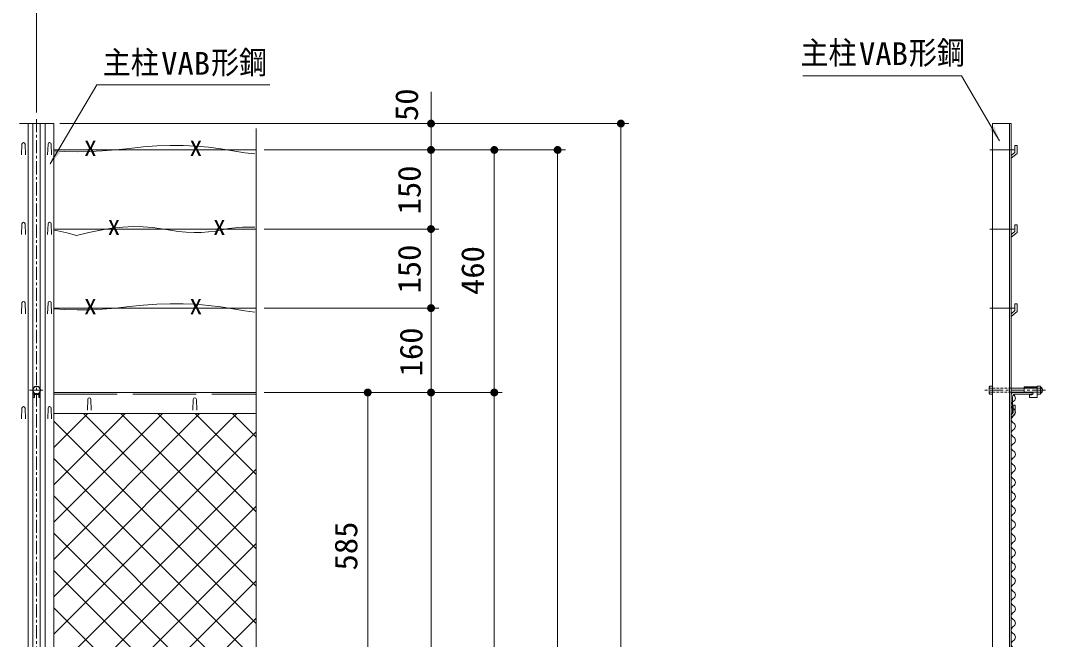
# Model space of a CAD drawing. Units: millimetres at full size. Extents: x -4455 to 4455, y -3150 to 3150.
# Drawn here: x -1538 to 405, y 668 to 1842 of the extents above; entities that cross this region are included whole.
import ezdxf
from ezdxf.enums import TextEntityAlignment as Align

# ---------------------------------------------------------------- set-up
doc = ezdxf.new("R2010")
doc.units = ezdxf.units.MM
doc.header["$LTSCALE"] = 20
for name, pattern in [('DASHED', [7.5, 6, -1.5]), ('USER1', [2, 1.25, -0.25, 0.25, -0.25]), ('USER2', [0.375, 0.25, -0.125])]:
    doc.linetypes.add(name, pattern=pattern)
for name, color, linetype, lineweight in [('0-0_5寸法', 1, 'Continuous', 18), ('0-1_SUNPOU', 1, 'Continuous', 18), ('0-2_1部材', 3, 'Continuous', 18), ('0-3_2網', 4, 'Continuous', 18), ('0-5_6文字', 3, 'Continuous', 18), ('0-7_8部品', 7, 'Continuous', 18), ('0-A_中心線', 1, 'USER1', 18), ('0-B_AMI', 3, 'Continuous', 18)]:
    doc.layers.add(name, color=color, linetype=linetype, lineweight=lineweight)
doc.styles.add('ＭＳ ゴシック', font='')
doc.styles.get('ＭＳ ゴシック').set_extended_font_data('MS Gothic')

# ---------------------------------------------------------------- blocks, each defined once
blk = doc.blocks.new('M1')
at = {"layer": '0-1_SUNPOU'}
blk.add_line((-5, 0), (-38.58, 0), dxfattribs=at)
for points in [[(0, 0), (-5, 0), (-4.96, 0.63)], [(0, 0), (-4.96, -0.63), (-5, 0)], [(0, 0), (-4.96, 0.63), (-4.84, 1.24)], [(0, 0), (-4.84, -1.24), (-4.96, -0.63)], [(0, 0), (-4.84, 1.24), (-4.65, 1.84)], [(0, 0), (-4.65, -1.84), (-4.84, -1.24)], [(0, 0), (-4.65, 1.84), (-4.38, 2.41)], [(0, 0), (-4.38, -2.41), (-4.65, -1.84)], [(0, 0), (-4.38, 2.41), (-4.05, 2.94)], [(0, 0), (-4.05, -2.94), (-4.38, -2.41)], [(0, 0), (-4.05, 2.94), (-3.64, 3.42)], [(0, 0), (-3.64, -3.42), (-4.05, -2.94)], [(0, 0), (-3.64, 3.42), (-3.19, 3.85)], [(0, 0), (-3.19, -3.85), (-3.64, -3.42)], [(0, 0), (-3.19, 3.85), (-2.68, 4.22)], [(0, 0), (-2.68, -4.22), (-3.19, -3.85)], [(0, 0), (-2.68, 4.22), (-2.13, 4.52)], [(0, 0), (-2.13, -4.52), (-2.68, -4.22)], [(0, 0), (-2.13, 4.52), (-1.55, 4.76)], [(0, 0), (-1.55, -4.76), (-2.13, -4.52)], [(0, 0), (-1.55, 4.76), (-0.94, 4.91)], [(0, 0), (-0.94, -4.91), (-1.55, -4.76)], [(0, 0), (-0.94, 4.91), (-0.31, 4.99)], [(0, 0), (-0.31, -4.99), (-0.94, -4.91)], [(0, 0), (-0.31, 4.99), (0.31, 4.99)], [(0, 0), (0.31, -4.99), (-0.31, -4.99)], [(0, 0), (0.31, 4.99), (0.94, 4.91)], [(0, 0), (0.94, 4.91), (1.55, 4.76)], [(0, 0), (1.55, 4.76), (2.13, 4.52)], [(0, 0), (2.13, 4.52), (2.68, 4.22)], [(0, 0), (2.68, 4.22), (3.19, 3.85)], [(0, 0), (3.19, 3.85), (3.64, 3.42)], [(0, 0), (3.64, 3.42), (4.05, 2.94)], [(0, 0), (4.05, 2.94), (4.38, 2.41)], [(0, 0), (4.38, 2.41), (4.65, 1.84)], [(0, 0), (4.65, 1.84), (4.84, 1.24)], [(0, 0), (4.84, 1.24), (4.96, 0.63)], [(0, 0), (4.96, 0.63), (5, 0)], [(0, 0), (0.94, -4.91), (0.31, -4.99)], [(0, 0), (1.55, -4.76), (0.94, -4.91)], [(0, 0), (2.13, -4.52), (1.55, -4.76)], [(0, 0), (2.68, -4.22), (2.13, -4.52)], [(0, 0), (3.19, -3.85), (2.68, -4.22)], [(0, 0), (3.64, -3.42), (3.19, -3.85)], [(0, 0), (4.05, -2.94), (3.64, -3.42)], [(0, 0), (4.38, -2.41), (4.05, -2.94)], [(0, 0), (4.65, -1.84), (4.38, -2.41)], [(0, 0), (4.84, -1.24), (4.65, -1.84)], [(0, 0), (4.96, -0.63), (4.84, -1.24)], [(0, 0), (5, 0), (4.96, -0.63)]]:
    blk.add_solid(points, dxfattribs=at)
blk = doc.blocks.new('NAMIX13')
at = {"layer": '0-B_AMI'}
for centre, start, end in [((-71.1, -133.3), 298.07249, 61.92751), ((71.1, -400), 118.07249, 241.92751), ((-71.1, -666.7), 298.07249, 61.92751), ((71.1, -933.3), 118.07249, 241.92751), ((-71.1, -1200), 298.07249, 61.92751), ((71.1, -1466.7), 118.07249, 241.92751), ((71.1, -2000), 118.07249, 241.92751), ((-71.1, -1733.3), 298.07249, 61.92751), ((-71.1, -2266.7), 298.07249, 61.92751), ((71.1, -2533.3), 118.07249, 241.92751), ((-71.1, -2800), 298.07249, 61.92751), ((71.1, -3066.7), 118.07249, 241.92751), ((71.1, -3600), 118.07249, 241.92751), ((-71.1, -3333.3), 298.07249, 61.92751), ((-71.1, -3866.7), 298.07249, 61.92751), ((71.1, -4133.3), 118.07249, 241.92751), ((-71.1, -4400), 298.07249, 61.92751), ((71.1, -4666.7), 118.07249, 241.92751), ((-71.1, -4933.3), 298.07249, 61.92751), ((71.1, -5200), 118.07249, 241.92751), ((-71.1, -5466.7), 298.07249, 61.92751), ((71.1, -5733.3), 118.07249, 241.92751)]:
    blk.add_arc(centre, 151.1, start, end, dxfattribs=at)
blk = doc.blocks.new('NAMIX5')
at = {"layer": '0-B_AMI'}
for centre, start, end in [((35.6, -200), 118.07249, 241.92751), ((-35.6, -66.7), 298.07249, 61.92751), ((-35.6, -333.3), 298.07249, 61.92751), ((35.6, -466.7), 118.07249, 241.92751), ((-35.6, -600), 298.07249, 61.92751), ((35.6, -733.3), 118.07249, 241.92751), ((35.6, -1000), 118.07249, 241.92751), ((-35.6, -866.7), 298.07249, 61.92751), ((-35.6, -1133.3), 298.07249, 61.92751), ((35.6, -1266.7), 118.07249, 241.92751)]:
    blk.add_arc(centre, 75.6, start, end, dxfattribs=at)

msp = doc.modelspace()

# ---------------------------------------------------------------- linework, layer by layer
at = {"layer": '0-0_5寸法'}
for p, q in [((-1507.65, 1667.72), (-1507.65, 1957.45)), ((-759.92, 1676.57), (-759.92, 1706.57)), ((-1460.15, 1646.57), (-744.92, 1646.57)), ((-759.92, 1596.57), (-759.92, 1646.57)), ((-1076.49, 1596.57), (-744.92, 1596.57)), ((-1076.49, 1596.57), (-744.92, 1596.57)), ((-1076.49, 1596.57), (-624.92, 1596.57)), ((-1061.49, 1596.57), (-504.92, 1596.57)), ((-759.92, 1446.57), (-759.92, 1596.57)), ((-639.92, 1596.57), (-639.92, 1136.57)), ((-519.92, 1596.57), (-519.92, -63.43)), ((-759.92, 1566.57), (-759.92, 1536.57)), ((-1076.49, 1446.57), (-744.92, 1446.57)), ((-1076.49, 1446.57), (-744.92, 1446.57)), ((-759.92, 1296.57), (-759.92, 1446.57)), ((-759.92, 1326.57), (-759.92, 1356.57)), ((-1076.49, 1296.57), (-744.92, 1296.57)), ((-1076.49, 1296.57), (-744.92, 1296.57)), ((-759.92, 1136.57), (-759.92, 1296.57)), ((-1076.49, 1136.57), (-864.92, 1136.57)), ((-1076.49, 1136.57), (-624.92, 1136.57)), ((-1076.49, 1136.57), (-744.92, 1136.57)), ((-1076.49, 1136.57), (-864.92, 1136.57)), ((-1076.49, 1136.57), (-624.92, 1136.57)), ((-1076.49, 1136.57), (-744.92, 1136.57)), ((-1076.49, 1136.57), (-624.92, 1136.57)), ((-879.92, 551.57), (-879.92, 1136.57)), ((-759.92, -33.43), (-759.92, 1136.57)), ((-639.92, 1136.57), (-639.92, -63.43)), ((-759.92, 1106.57), (-759.92, 1076.57))]:
    msp.add_line(p, q, dxfattribs=at)
at = {"layer": '0-2_1部材', "color": 7}
for p, q in [((-1540.15, 1646.57), (-1475.15, 1646.57)), ((-1475.15, 1646.57), (-1475.15, -318.43)), ((304.68, 1646.57), (339.68, 1646.57)), ((304.68, 1646.57), (304.68, -63.43)), ((336.68, 1646.57), (336.68, -318.43)), ((351.14, 1604.84), (351.14, 1589.87)), ((339.68, 1586.07), (347.14, 1591.84)), ((339.68, 1581.01), (351.14, 1589.87)), ((339.68, 1436.07), (347.14, 1441.84)), ((339.68, 1431.01), (351.14, 1439.87)), ((347.14, 1454.84), (347.14, 1441.84)), ((351.14, 1454.84), (347.14, 1454.84)), ((351.14, 1454.84), (351.14, 1439.87)), ((351.14, 1304.84), (351.14, 1289.87)), ((339.68, 1286.07), (347.14, 1291.84)), ((339.68, 1281.01), (351.14, 1289.87)), ((-1475.15, 1136.57), (-1091.49, 1136.57)), ((339.68, 1096.57), (339.68, 1131.57)), ((342.68, 1098.57), (342.68, 1128.57)), ((344.68, 1136.57), (379.68, 1136.57)), ((347.18, 1136.57), (372.18, 1136.57)), ((347.68, 1133.57), (377.68, 1133.57)), ((379.68, 1136.57), (379.68, 1135.57)), ((343.41, 1112.75), (343.41, 1098.91)), ((347.41, 1112.75), (343.41, 1112.75)), ((347.41, 1112.75), (347.41, 1097.67)), ((-1475.15, 1096.57), (-1091.49, 1096.57)), ((339.68, 1093.5), (343.41, 1098.91)), ((339.68, 1086.46), (347.41, 1097.67)), ((339.68, 1096.57), (340.68, 1096.57))]:
    msp.add_line(p, q, dxfattribs=at)
at = {"layer": '0-2_1部材'}
for p, q in [((-1523.65, 1646.57), (-1523.65, -318.43)), ((-1514.65, 1646.57), (-1514.65, -318.43)), ((-1500.65, 1646.57), (-1500.65, -318.43)), ((-1491.65, 1646.57), (-1491.65, -318.43)), ((-1536.14, 1587.01), (-1535.39, 1607.51)), ((-1528.64, 1587.01), (-1529.39, 1607.51)), ((-1486.66, 1587.01), (-1485.91, 1607.51)), ((-1479.16, 1587.01), (-1479.91, 1607.51)), ((-1536.14, 1435.95), (-1535.39, 1456.45)), ((-1528.64, 1435.95), (-1529.39, 1456.45)), ((-1486.66, 1435.95), (-1485.91, 1456.45)), ((-1479.16, 1435.95), (-1479.91, 1456.45)), ((-1536.14, 1285.95), (-1535.39, 1306.45)), ((-1528.64, 1285.95), (-1529.39, 1306.45)), ((-1486.66, 1285.95), (-1485.91, 1306.45)), ((-1479.16, 1285.95), (-1479.91, 1306.45)), ((-1411.4, 1103.07), (-1410.65, 1123.57)), ((-1403.9, 1103.07), (-1404.65, 1123.57)), ((-1211.4, 1103.07), (-1210.65, 1123.57)), ((-1203.9, 1103.07), (-1204.65, 1123.57))]:
    msp.add_line(p, q, dxfattribs=at)
at = {"layer": '0-2_1部材', "color": 4}
msp.add_line((-1091.49, 1637.09), (-1091.49, 595.1), dxfattribs=at)
at = {"layer": '0-2_1部材', "color": 1}
for p, q in [((-1475.15, 1596.57), (-1091.49, 1596.57)), ((347.14, 1596.57), (299.68, 1596.57)), ((-1475.15, 1446.57), (-1091.49, 1446.57)), ((347.14, 1446.57), (299.68, 1446.57)), ((-1475.15, 1296.57), (-1091.49, 1296.57)), ((347.14, 1296.57), (299.68, 1296.57))]:
    msp.add_line(p, q, dxfattribs=at)
at = {"layer": '0-2_1部材', "color": 1, "linetype": 'DASHED'}
msp.add_line((-1475.15, 1133.57), (-1091.49, 1133.57), dxfattribs=at)
at = {"layer": '0-2_1部材', "color": 7}
for points in [[(339.68, 1646.57), (339.68, -63.43), (339.68, -318.43)], [(351.14, 1604.84), (347.14, 1604.84), (347.14, 1591.84)], [(351.14, 1304.84), (347.14, 1304.84), (347.14, 1291.84)]]:
    msp.add_lwpolyline(points, dxfattribs=at)
at = {"layer": '0-2_1部材', "color": 1}
for points in [[(-1475.15, 1595.17), (-1454.03, 1593.81), (-1430.86, 1593.22), (-1407.01, 1593.49), (-1382.49, 1594.62), (-1357.28, 1596.61), (-1331.41, 1599.45), (-1305.4, 1602.25), (-1279.83, 1604.08), (-1254.68, 1604.96), (-1229.95, 1604.88), (-1205.66, 1603.84), (-1181.79, 1601.84), (-1158.34, 1598.88), (-1135.33, 1594.97), (-1112.75, 1591.15), (-1093.95, 1588.88)], [(-1431.83, 1434.19), (-1450.18, 1439.21), (-1467.16, 1443.17), (-1475.15, 1444.65)], [(-1093.95, 1450.13), (-1102.78, 1450.33), (-1117.2, 1449.99), (-1130.95, 1448.98), (-1144.03, 1447.3), (-1156.44, 1444.95), (-1168.79, 1442.63), (-1181.7, 1441.05), (-1195.17, 1440.2), (-1209.2, 1440.09), (-1223.8, 1440.72), (-1238.95, 1442.09), (-1254.67, 1444.19), (-1270.94, 1447.03), (-1287.94, 1449.64), (-1305.83, 1451.04), (-1324.61, 1451.24), (-1344.28, 1450.24), (-1364.83, 1448.03), (-1386.28, 1444.62), (-1408.61, 1440.01), (-1431.83, 1434.19)], [(-1475.15, 1295.17), (-1454.03, 1293.81), (-1430.86, 1293.22), (-1407.01, 1293.49), (-1382.49, 1294.62), (-1357.28, 1296.61), (-1331.41, 1299.45), (-1305.4, 1302.25), (-1279.83, 1304.08), (-1254.68, 1304.96), (-1229.95, 1304.88), (-1205.66, 1303.84), (-1181.79, 1301.84), (-1158.34, 1298.88), (-1135.33, 1294.97), (-1112.75, 1291.15), (-1093.95, 1288.88)]]:
    msp.add_lwpolyline(points, dxfattribs=at)
at = {"layer": '0-2_1部材'}
for centre in [(-1532.39, 1607.51), (-1482.91, 1607.51), (-1532.39, 1456.45), (-1482.91, 1456.45), (-1532.39, 1306.45), (-1482.91, 1306.45), (-1407.65, 1123.57), (-1207.65, 1123.57)]:
    msp.add_arc(centre, 3, 0, 180, dxfattribs=at)
at = {"layer": '0-2_1部材', "color": 7}
for centre, radius, start, end in [((344.68, 1131.57), 5, 90, 180), ((347.68, 1128.57), 5, 90, 180), ((377.68, 1135.57), 2, 270, 0), ((340.68, 1098.57), 2, 270, 0)]:
    msp.add_arc(centre, radius, start, end, dxfattribs=at)
at = {"layer": '0-3_2網', "color": 1}
for p, q in [((-1463.3, 1646.57), (-384.92, 1646.57)), ((-399.92, -318.43), (-399.92, 1646.57))]:
    msp.add_line(p, q, dxfattribs=at)
at = {"layer": '0-3_2網'}
for p, q in [((-1475.15, 1032.06), (-1410.64, 1096.57)), ((-1475.15, 961.34), (-1339.93, 1096.57)), ((-1475.15, 890.63), (-1269.22, 1096.57)), ((-1475.15, 819.92), (-1198.51, 1096.57)), ((-1475.15, 749.21), (-1127.8, 1096.57)), ((-1091.49, 769.13), (-1418.92, 1096.57)), ((-1091.49, 839.84), (-1348.21, 1096.57)), ((-1091.49, 910.55), (-1277.5, 1096.57)), ((-1091.49, 981.26), (-1206.79, 1096.57)), ((-1091.49, 1051.98), (-1136.08, 1096.57)), ((-1091.49, 698.42), (-1475.15, 1082.09)), ((-1475.15, 678.5), (-1091.49, 1062.17)), ((-1091.49, 627.71), (-1475.15, 1011.38)), ((-1475.15, 607.79), (-1091.49, 991.46)), ((-1129.59, 595.1), (-1475.15, 940.67)), ((-1460.66, 551.57), (-1091.49, 920.75)), ((-1156.76, 551.57), (-1475.15, 869.95)), ((-1389.95, 551.57), (-1091.49, 850.03)), ((-1227.48, 551.57), (-1475.15, 799.24)), ((-1319.24, 551.57), (-1091.49, 779.32)), ((-1298.19, 551.57), (-1475.15, 728.53)), ((-1248.53, 551.57), (-1091.49, 708.61))]:
    msp.add_line(p, q, dxfattribs=at)
at = {"layer": '0-5_6文字', "color": 7}
for points in [[(-54.95, 1736.88), (245.99, 1736.88), (317.68, 1614.04)], [(-1065.65, 1720.21), (-1393.44, 1720.21), (-1481.82, 1569.93)]]:
    msp.add_lwpolyline(points, dxfattribs=at)
for points in [[(318.69, 1612.31), (299.07, 1635.6), (308.07, 1640.85)], [(-1482.84, 1568.2), (-1472.12, 1596.7), (-1463.14, 1591.42)]]:
    msp.add_solid(points, dxfattribs=at)
at = {"layer": '0-7_8部品', "color": 3}
for p, q in [((298.28, 1146.94), (299.39, 1148.86)), ((298.28, 1146.94), (298.28, 1135.1)), ((299.39, 1148.86), (304.68, 1148.86)), ((304.68, 1148.86), (304.68, 1133.18)), ((364.49, 1147.34), (389.49, 1147.34)), ((364.49, 1147.34), (364.49, 1136.84)), ((389.49, 1133.18), (389.49, 1148.86)), ((389.49, 1147.34), (389.49, 1127.34)), ((395.89, 1135.1), (395.89, 1146.94)), ((298.97, 1145.02), (304.68, 1145.02)), ((298.97, 1137.02), (304.68, 1137.02)), ((334.78, 1137.02), (389.49, 1137.02)), ((339.68, 1145.02), (389.39, 1145.02)), ((364.49, 1136.84), (379.24, 1136.84)), ((374.49, 1132.34), (379.24, 1132.34)), ((374.49, 1132.34), (374.49, 1127.34)), ((374.49, 1127.34), (389.49, 1127.34)), ((395.2, 1145.02), (389.49, 1145.02)), ((395.2, 1137.02), (389.49, 1137.02)), ((394.78, 1133.18), (389.49, 1133.18)), ((395.89, 1135.1), (394.78, 1133.18))]:
    msp.add_line(p, q, dxfattribs=at)
at = {"layer": '0-7_8部品', "color": 1, "linetype": 'USER1'}
for p, q in [((-1521.08, 1141.02), (-1494.2, 1141.02)), ((405, 1141.02), (289.92, 1141.02))]:
    msp.add_line(p, q, dxfattribs=at)
at = {"layer": '0-7_8部品'}
for p, q in [((-1513.9, 1138.26), (-1513.9, 1127.34)), ((-1513.08, 1136.84), (-1513.9, 1136.84)), ((-1511.9, 1132.34), (-1513.9, 1132.34)), ((-1511.9, 1132.57), (-1503.4, 1132.57)), ((-1503.4, 1134.8), (-1503.4, 1127.34)), ((-1503.4, 1132.34), (-1501.4, 1132.34)), ((-1503.4, 1127.34), (-1501.4, 1127.34)), ((-1502.23, 1136.84), (-1501.4, 1136.84)), ((-1501.4, 1138.26), (-1501.4, 1127.34)), ((-1536.17, 1086.41), (-1535.42, 1106.91)), ((-1528.67, 1086.41), (-1529.42, 1106.91)), ((-1486.63, 1086.41), (-1485.88, 1106.91)), ((-1479.13, 1086.41), (-1479.88, 1106.91))]:
    msp.add_line(p, q, dxfattribs=at)
at = {"layer": '0-7_8部品', "color": 3, "linetype": 'USER2'}
for p, q in [((304.68, 1145.02), (339.68, 1145.02)), ((304.68, 1137.02), (339.68, 1137.02))]:
    msp.add_line(p, q, dxfattribs=at)
at = {"layer": '0-7_8部品', "color": 3, "linetype": 'DASHED'}
msp.add_line((364.49, 1145.34), (389.49, 1145.34), dxfattribs=at)
at = {"layer": '0-7_8部品', "color": 3}
msp.add_lwpolyline([(-1499.81, 1141.02), (-1503.73, 1147.81), (-1511.57, 1147.81), (-1515.49, 1141.02), (-1511.57, 1134.23), (-1503.73, 1134.23)], close=True, dxfattribs=at)
for points in [[(395.89, 1146.94), (394.78, 1148.86), (389.49, 1148.86)], [(298.28, 1135.1), (299.39, 1133.18), (304.68, 1133.18)]]:
    msp.add_lwpolyline(points, dxfattribs=at)
at = {"layer": '0-7_8部品'}
msp.add_lwpolyline([(-1511.9, 1134.8), (-1511.9, 1127.34), (-1513.9, 1127.34)], dxfattribs=at)
at = {"layer": '0-7_8部品', "color": 3}
msp.add_circle((-1507.65, 1141.02), 6.8, dxfattribs=at)
for centre, radius, start, end in [((301.31, 1146.94), 3.03, 180, 219.3382), ((392.86, 1146.94), 3.03, 320.6618, 0), ((392.73, 1141.02), 6.71, 298.05542, 61.94458), ((310.28, 1141.02), 12, 160.52878, 199.47122), ((301.31, 1135.1), 3.03, 140.6618, 180), ((379.24, 1134.59), 2.25, 270, 90), ((383.89, 1141.02), 12, 340.52878, 19.47122), ((392.86, 1135.1), 3.03, 0, 39.3382)]:
    msp.add_arc(centre, radius, start, end, dxfattribs=at)
at = {"layer": '0-7_8部品'}
for centre in [(-1532.42, 1106.91), (-1482.88, 1106.91)]:
    msp.add_arc(centre, 3, 0, 180, dxfattribs=at)
at = {"layer": '0-A_中心線'}
msp.add_line((-1507.65, 1655.2), (-1507.65, -341.27), dxfattribs=at)

# ---------------------------------------------------------------- block references
at = {"layer": '0-0_5寸法', "xscale": 1.5, "yscale": 1.5}
for p, rotation in [((-759.92, 1646.57), 270), ((-759.92, 1596.57), 90), ((-759.92, 1596.57), 90), ((-639.92, 1596.57), 90), ((-519.92, 1596.57), 90), ((-759.92, 1446.57), 270), ((-759.92, 1446.57), 90), ((-759.92, 1296.57), 270), ((-759.92, 1296.57), 270), ((-639.92, 1136.57), 270), ((-879.92, 1136.57), 90), ((-759.92, 1136.57), 90), ((-759.92, 1136.57), 90), ((-639.92, 1136.57), 90)]:
    msp.add_blockref('M1', p, dxfattribs=dict(at, rotation=rotation))
at = {"layer": '0-3_2網', "xscale": 1.5, "yscale": 1.5, "rotation": 90}
msp.add_blockref('M1', (-399.92, 1646.57), dxfattribs=at)
at = {"layer": '0-3_2網'}
for name, p, xscale, yscale in [('NAMIX5', (343.88, 1132.6), 0.1, 0.1), ('NAMIX13', (343.88, 999.27), 0.05, 0.05), ('NAMIX13', (343.88, 705.94), 0.05, 0.05)]:
    msp.add_blockref(name, p, dxfattribs=dict(at, xscale=xscale, yscale=yscale))

# ---------------------------------------------------------------- texts
at = {"layer": '0-0_5寸法', "color": 3, "style": 'ＭＳ ゴシック', "width": 1.05}
for s, p in [('50', (-771.62, 1651.43)), ('150', (-766.59, 1474.32)), ('150', (-766.59, 1324.32)), ('460', (-646.59, 1321.57)), ('160', (-763.12, 1167.25)), ('585', (-886.59, 799.07))]:
    msp.add_text(s, height=43.26, rotation=90, dxfattribs=at).set_placement(p, align=Align.BOTTOM_LEFT)
at = {"layer": '0-2_1部材', "color": 1, "style": 'ＭＳ ゴシック', "width": 1.2}
for p in [(-1417.48, 1576.29), (-1217.48, 1576.29), (-1372.96, 1426.29), (-1172.96, 1426.29), (-1417.48, 1276.29), (-1217.48, 1276.29)]:
    msp.add_text('X', height=28.89, dxfattribs=at).set_placement(p, align=Align.BOTTOM_LEFT)
at = {"layer": '0-5_6文字', "style": 'ＭＳ ゴシック'}
for s, width, p in [('主柱', 0.9, (-59.34, 1746.18)), ('形鋼', 0.9, (145.92, 1746.18)), ('主柱', 0.9, (-1382.25, 1727.85)), ('形鋼', 0.9, (-1176.98, 1727.85)), ('VAB', 1.05, (51.46, 1744.46)), ('VAB', 1.05, (-1271.45, 1726.13))]:
    msp.add_text(s, height=43.26, dxfattribs=dict(at, width=width)).set_placement(p, align=Align.BOTTOM_LEFT)

doc.saveas('drawing.dxf')
